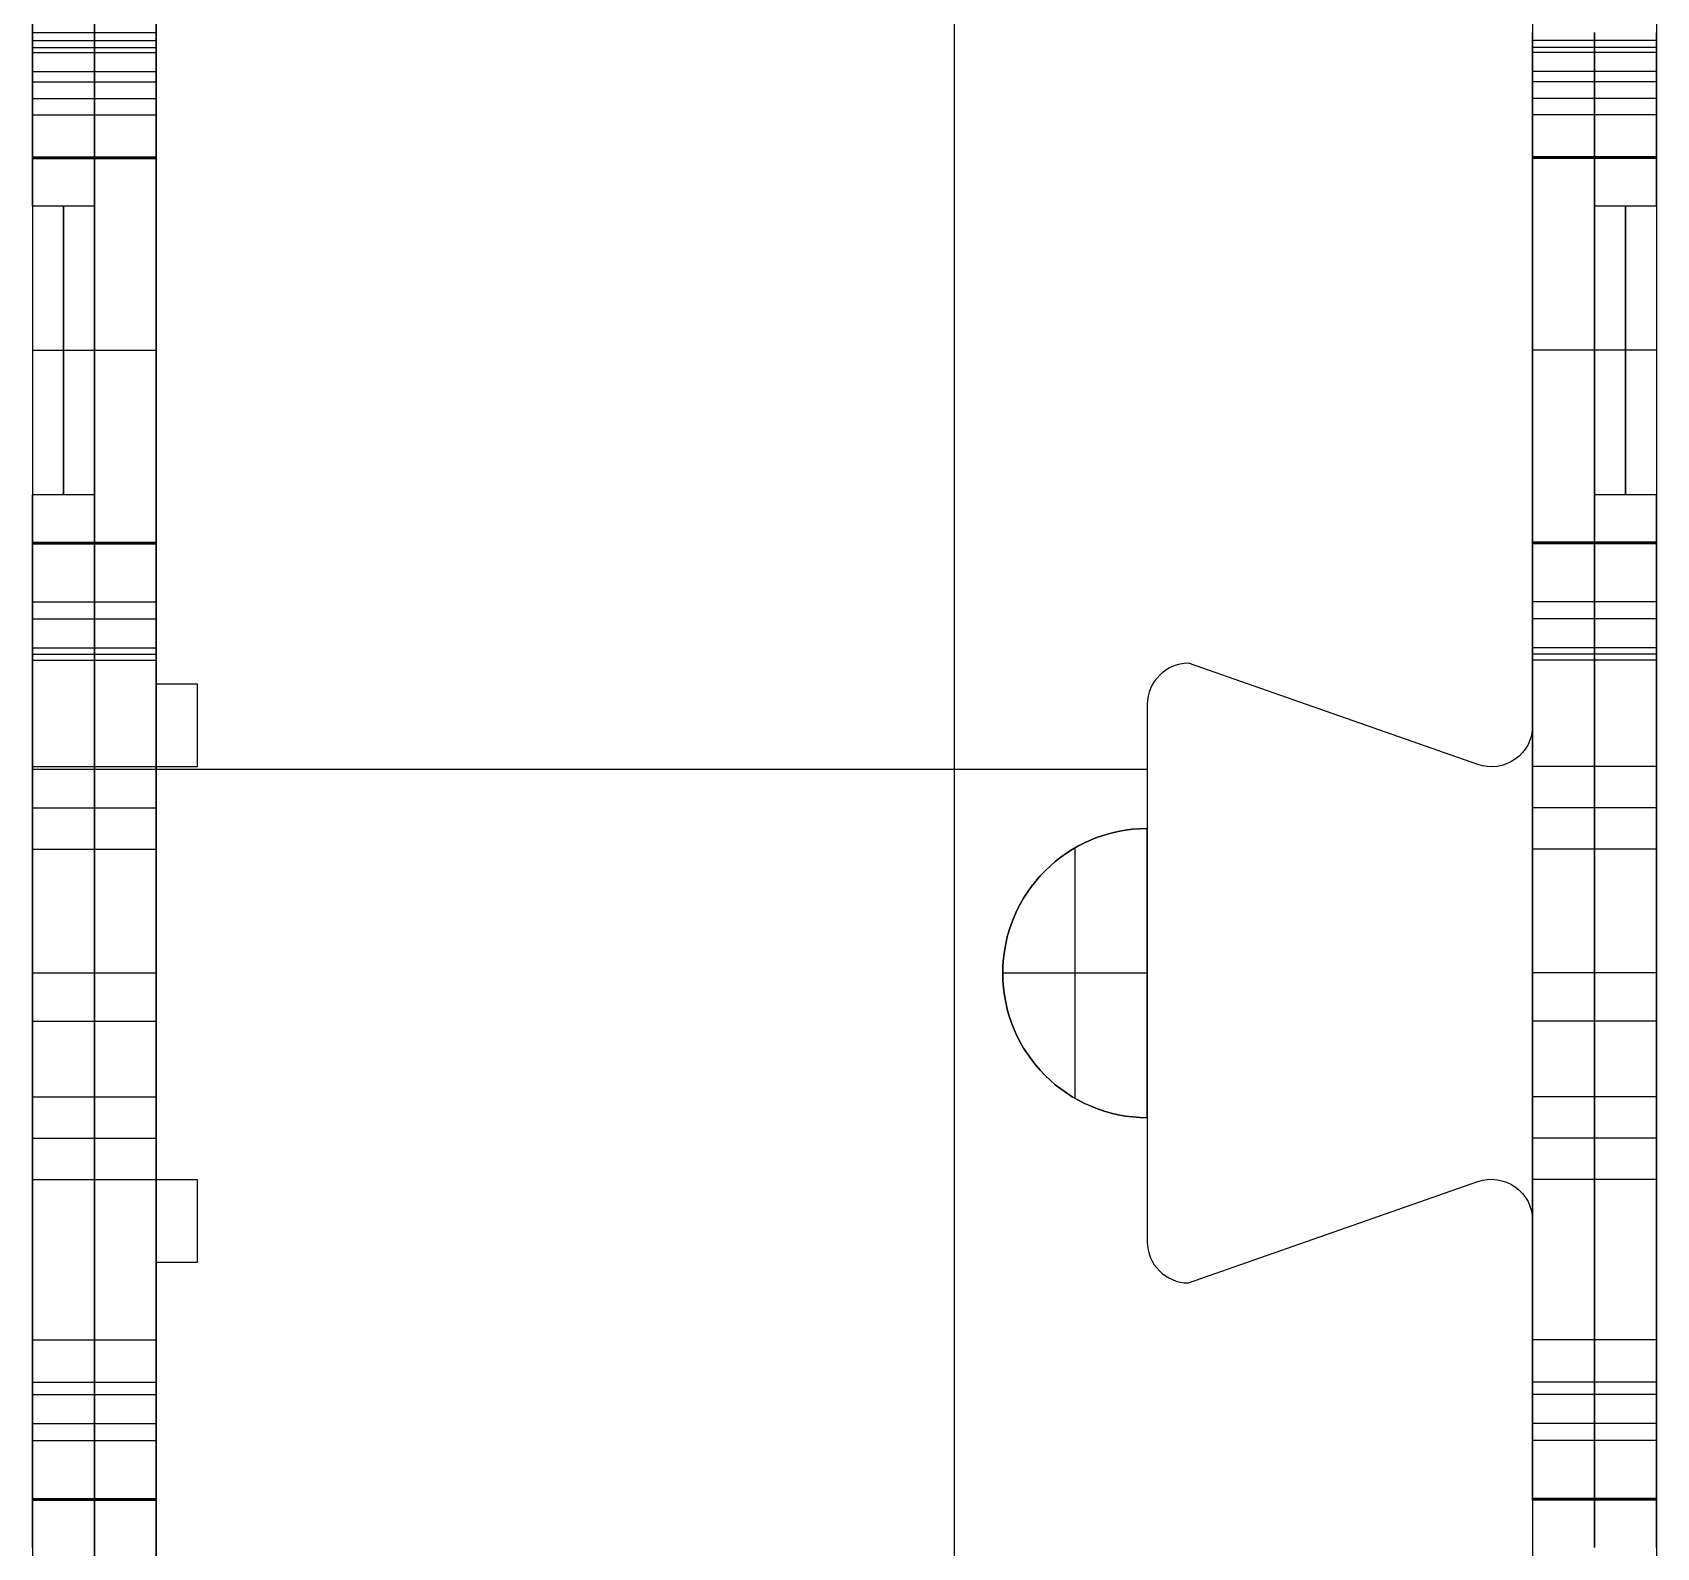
# Model space of a CAD drawing. Extents: x 584 to 852, y -43768 to -40231.
# Drawn here: x 584.5 to 820.5, y -40778.5 to -40558.4 of the extents above; entities that cross this region are included whole.
import ezdxf

# ---------------------------------------------------------------- set-up
doc = ezdxf.new("R2010")
doc.units = 0
doc.layers.add('ENDS', color=40, linetype='CONTINUOUS')

# ---------------------------------------------------------------- blocks, each defined once
blk = doc.blocks.new('SKYLARK200_END-XXS-1')
at = {"layer": 'ENDS'}
for p, q in [((-134, 2668.02, 264), (-134, 3518.01, 264)), ((-134, 2668.02, 282), (-134, 3518.01, 282)), ((-268, 3512.03, 141), (-268, 2745.01, 141)), ((-250, 3512.03, 141), (-250, 2724.03, 141)), ((-250, 3114.45, 282), (-250, 3263.75, 282)), ((-250, 3114.45, 264), (-250, 3263.75, 264)), ((-250, 3114.45, 273), (-250, 3263.75, 273)), ((-50, 3250.03, 141), (-50, 2668.03, 141)), ((-50, 3250.02, 282), (-50, 3108.42, 282)), ((-50, 3250.02, 264), (-50, 3108.42, 264)), ((-50, 3250.02, 273), (-50, 3108.42, 273)), ((-32, 3250.03, 141), (-32, 2668.03, 141)), ((-268, 3209.09, -4), (-250, 3209.09, -4)), ((-268, 3209.09, 286), (-250, 3209.09, 286)), ((-268, 3191.03, 1.72), (-268, 3207.93, 50)), ((-268, 3207.93, 50), (-250, 3207.93, 50)), ((-268, 3207.93, 232), (-250, 3207.93, 232)), ((-268, 3207.93, 232), (-268, 3191.03, 280.28)), ((-259, 3191.03, 1.72), (-259, 3207.93, 50)), ((-259, 3207.93, 232), (-259, 3191.03, 280.28)), ((-250, 3191.03, 1.72), (-250, 3207.93, 50)), ((-250, 3207.93, 232), (-250, 3191.03, 280.28)), ((-32, 3207.93, 232), (-50, 3207.93, 232)), ((-50, 3207.93, 232), (-50, 3191.03, 280.28)), ((-32, 3207.93, 50), (-50, 3207.93, 50)), ((-50, 3191.03, 1.72), (-50, 3207.93, 50)), ((-41, 3207.93, 232), (-41, 3191.03, 280.28)), ((-41, 3191.03, 1.72), (-41, 3207.93, 50)), ((-32, 3207.93, 232), (-32, 3191.03, 280.28)), ((-32, 3191.03, 1.72), (-32, 3207.93, 50)), ((-268, 3206.9, -1.1), (-250, 3206.9, -1.1)), ((-268, 3206.9, 283.1), (-250, 3206.9, 283.1)), ((-268, 3206.17, 54.24), (-250, 3206.17, 54.24)), ((-268, 3206.17, 227.76), (-250, 3206.17, 227.76)), ((-32, 3206.9, 283.1), (-50, 3206.9, 283.1)), ((-32, 3206.9, -1.1), (-50, 3206.9, -1.1)), ((-32, 3206.17, 227.76), (-50, 3206.17, 227.76)), ((-32, 3206.17, 54.24), (-50, 3206.17, 54.24)), ((-268, 3203.43), (-250, 3203.43)), ((-268, 3203.43), (-268, 3190.78)), ((-268, 3190.78, 282), (-268, 3203.43, 282)), ((-268, 3203.43, 282), (-250, 3203.43, 282)), ((-259, 3203.43), (-259, 3190.78)), ((-259, 3190.78, 282), (-259, 3203.43, 282)), ((-250, 3203.43), (-250, 3190.78)), ((-250, 3190.78, 282), (-250, 3203.43, 282)), ((-32, 3203.43, 282), (-50, 3203.43, 282)), ((-50, 3190.78, 282), (-50, 3203.43, 282)), ((-32, 3203.43, 0), (-50, 3203.43, 0)), ((-50, 3203.43, 0), (-50, 3190.78, 0)), ((-41, 3190.78, 282), (-41, 3203.43, 282)), ((-41, 3203.43, 0), (-41, 3190.78, 0)), ((-32, 3190.78, 282), (-32, 3203.43, 282)), ((-32, 3203.43, 0), (-32, 3190.78, 0)), ((-268, 3201.93, 56), (-250, 3201.93, 56)), ((-268, 3201.93, 56), (-268, 3183.93, 56)), ((-268, 3201.93, 226), (-250, 3201.93, 226)), ((-268, 3183.93, 226), (-268, 3201.93, 226)), ((-259, 3201.93, 56), (-259, 3123.93, 56)), ((-259, 3123.93, 226), (-259, 3201.93, 226)), ((-250, 3201.93, 56), (-250, 3123.93, 56)), ((-250, 3123.93, 226), (-250, 3201.93, 226)), ((-32, 3201.93, 226), (-50, 3201.93, 226)), ((-50, 3123.93, 226), (-50, 3201.93, 226)), ((-32, 3201.93, 56), (-50, 3201.93, 56)), ((-50, 3201.93, 56), (-50, 3123.93, 56)), ((-41, 3183.93, 226), (-41, 3201.93, 226)), ((-41, 3201.93, 56), (-41, 3183.93, 56)), ((-32, 3201.93, 56), (-32, 3183.93, 56)), ((-32, 3183.93, 226), (-32, 3201.93, 226)), ((-268, 3199.48, 25.86), (-250, 3199.48, 25.86)), ((-268, 3199.48, 256.14), (-250, 3199.48, 256.14)), ((-32, 3199.48, 256.14), (-50, 3199.48, 256.14)), ((-32, 3199.48, 25.86), (-50, 3199.48, 25.86)), ((-268, 3197.11), (-250, 3197.11)), ((-268, 3197.11, 282), (-250, 3197.11, 282)), ((-32, 3197.11, 282), (-50, 3197.11, 282)), ((-32, 3197.11, 0), (-50, 3197.11, 0)), ((-268, 3191.03, 1.72), (-250, 3191.03, 1.72)), ((-268, 3191.03, 280.28), (-250, 3191.03, 280.28)), ((-268, 3190.84, 0.87), (-250, 3190.84, 0.87)), ((-268, 3190.84, 281.13), (-250, 3190.84, 281.13)), ((-268, 3190.78), (-250, 3190.78)), ((-268, 3190.78, 282), (-250, 3190.78, 282)), ((-32, 3191.03, 280.28), (-50, 3191.03, 280.28)), ((-32, 3191.03, 1.72), (-50, 3191.03, 1.72)), ((-32, 3190.84, 281.13), (-50, 3190.84, 281.13)), ((-32, 3190.84, 0.87), (-50, 3190.84, 0.87)), ((-32, 3190.78, 282), (-50, 3190.78, 282)), ((-32, 3190.78, 0), (-50, 3190.78, 0)), ((-268, 3183.93, 226), (-259, 3183.93, 226)), ((-268, 3183.93, 56), (-259, 3183.93, 56)), ((-259, 3183.93, 226), (-259, 3141.93, 226)), ((-259, 3141.93, 56), (-259, 3183.93, 56)), ((-41, 3183.93, 226), (-32, 3183.93, 226)), ((-41, 3183.93, 226), (-41, 3141.93, 226)), ((-41, 3141.93, 56), (-41, 3183.93, 56)), ((-41, 3183.93, 56), (-32, 3183.93, 56)), ((-259, 3181.11, 215.5), (-259, 3144.74, 215.5)), ((-259, 3181.11, 66.5), (-259, 3144.74, 66.5)), ((-50, 3179.22, 282), (-50, 3179.22, 264)), ((-41, 3144.74, 215.5), (-41, 3181.11, 215.5)), ((-41, 3144.74, 66.5), (-41, 3181.11, 66.5)), ((-268, 3162.93, 205), (-259, 3162.93, 205)), ((-268, 3162.93, 77), (-259, 3162.93, 77)), ((-259, 3162.93, 56), (-250, 3162.93, 56)), ((-259, 3162.93, 226), (-259, 3162.93, 205)), ((-259, 3162.93, 226), (-250, 3162.93, 226)), ((-259, 3162.93, 56), (-259, 3162.93, 77)), ((-41, 3162.93, 226), (-50, 3162.93, 226)), ((-41, 3162.93, 56), (-50, 3162.93, 56)), ((-32, 3162.93, 205), (-41, 3162.93, 205)), ((-41, 3162.93, 226), (-41, 3162.93, 205)), ((-32, 3162.93, 77), (-41, 3162.93, 77)), ((-41, 3162.93, 56), (-41, 3162.93, 77)), ((-268, 3123.93, 226), (-268, 3141.93, 226)), ((-259, 3141.93, 226), (-268, 3141.93, 226)), ((-259, 3141.93, 56), (-268, 3141.93, 56)), ((-268, 3141.93, 56), (-268, 3123.93, 56)), ((-32, 3141.93, 226), (-41, 3141.93, 226)), ((-32, 3141.93, 56), (-41, 3141.93, 56)), ((-41, 3123.93, 226), (-41, 3141.93, 226)), ((-41, 3141.93, 56), (-41, 3123.93, 56)), ((-32, 3123.93, 226), (-32, 3141.93, 226)), ((-32, 3141.93, 56), (-32, 3123.93, 56)), ((-268, 3135.08), (-250, 3135.08)), ((-268, 3135.08), (-268, 2995.88)), ((-268, 3102.48, 282), (-268, 3135.08, 282)), ((-268, 3135.08, 282), (-250, 3135.08, 282)), ((-268, 3135.01, 0.87), (-250, 3135.01, 0.87)), ((-268, 3135.01, 281.13), (-250, 3135.01, 281.13)), ((-268, 3117.93, 50), (-268, 3134.83, 1.72)), ((-268, 3134.83, 1.72), (-250, 3134.83, 1.72)), ((-268, 3134.83, 280.28), (-250, 3134.83, 280.28)), ((-268, 3134.83, 280.28), (-268, 3117.93, 232)), ((-259, 3135.08), (-259, 2995.88)), ((-259, 3102.48, 282), (-259, 3135.08, 282)), ((-259, 3117.93, 50), (-259, 3134.83, 1.72)), ((-259, 3134.83, 280.28), (-259, 3117.93, 232)), ((-250, 3135.08), (-250, 2995.88)), ((-250, 3102.48, 282), (-250, 3135.08, 282)), ((-250, 3117.93, 50), (-250, 3134.83, 1.72)), ((-250, 3134.83, 280.28), (-250, 3117.93, 232)), ((-50, 3135.08, 0), (-50, 2995.88, 0)), ((-32, 3135.08, 0), (-50, 3135.08, 0)), ((-32, 3135.08, 282), (-50, 3135.08, 282)), ((-50, 3102.48, 282), (-50, 3135.08, 282)), ((-32, 3135.01, 281.13), (-50, 3135.01, 281.13)), ((-32, 3135.01, 0.87), (-50, 3135.01, 0.87)), ((-32, 3134.83, 280.28), (-50, 3134.83, 280.28)), ((-50, 3134.83, 280.28), (-50, 3117.93, 232)), ((-32, 3134.83, 1.72), (-50, 3134.83, 1.72)), ((-50, 3117.93, 50), (-50, 3134.83, 1.72)), ((-41, 3135.08, 0), (-41, 2995.88, 0)), ((-41, 3102.48, 282), (-41, 3135.08, 282)), ((-41, 3134.83, 280.28), (-41, 3117.93, 232)), ((-41, 3117.93, 50), (-41, 3134.83, 1.72)), ((-32, 3135.08, 0), (-32, 2995.88, 0)), ((-32, 3102.48, 282), (-32, 3135.08, 282)), ((-32, 3134.83, 280.28), (-32, 3117.93, 232)), ((-32, 3117.93, 50), (-32, 3134.83, 1.72)), ((-268, 3130.43, 282), (-268, 3130.43, 267.71)), ((-268, 3130.43, 226), (-268, 3130.43, 56)), ((-268, 3130.43, 14.29), (-268, 3130.43)), ((-268, 3126.38, 25.86), (-250, 3126.38, 25.86)), ((-268, 3126.38, 256.14), (-250, 3126.38, 256.14)), ((-32, 3126.38, 256.14), (-50, 3126.38, 256.14)), ((-32, 3126.38, 25.86), (-50, 3126.38, 25.86)), ((-268, 3123.93, 56), (-250, 3123.93, 56)), ((-268, 3123.93, 226), (-250, 3123.93, 226)), ((-32, 3123.93, 226), (-50, 3123.93, 226)), ((-32, 3123.93, 56), (-50, 3123.93, 56)), ((-268, 3119.69, 54.24), (-250, 3119.69, 54.24)), ((-268, 3119.69, 227.76), (-250, 3119.69, 227.76)), ((-268, 3118.78, 282), (-250, 3118.78, 282)), ((-268, 3117.93, 50), (-250, 3117.93, 50)), ((-268, 3117.93, 232), (-250, 3117.93, 232)), ((-32, 3119.69, 227.76), (-50, 3119.69, 227.76)), ((-32, 3119.69, 54.24), (-50, 3119.69, 54.24)), ((-32, 3118.78, 282), (-50, 3118.78, 282)), ((-32, 3117.93, 232), (-50, 3117.93, 232)), ((-32, 3117.93, 50), (-50, 3117.93, 50)), ((-250, 3115.43, 282), (-250, 3115.43)), ((-104.24, 3115.71, 282), (-104.24, 3115.71, 264)), ((-57.98, 3102.76, 282), (-100, 3117.46, 282)), ((-100, 3117.46, 282), (-100, 3117.46, 264)), ((-57.98, 3102.76, 264), (-100, 3117.46, 264)), ((-57.98, 3102.76, 273), (-100, 3117.46, 273)), ((-244, 3114.45, 282), (-250, 3114.45, 282)), ((-250, 3114.45, 282), (-250, 3114.45, 264)), ((-244, 3114.45, 264), (-250, 3114.45, 264)), ((-244, 3114.45, 273), (-250, 3114.45, 273)), ((-247, 3114.45, 282), (-247, 3114.45, 264)), ((-244, 3102.45, 282), (-244, 3114.45, 282)), ((-244, 3114.45, 282), (-244, 3114.45, 264)), ((-244, 3102.45, 264), (-244, 3114.45, 264)), ((-244, 3102.45, 273), (-244, 3114.45, 273)), ((-106, 3111.46, 282), (-106, 3111.46, 264)), ((-106, 3111.46, 282), (-106, 3093.46, 282)), ((-106, 3111.46, 264), (-106, 3033.46, 264)), ((-106, 3111.46, 273), (-106, 3093.46, 273)), ((-244, 3108.45, 282), (-244, 3108.45, 264)), ((-78.99, 3110.11, 282), (-78.99, 3110.11, 264)), ((-50, 3108.42, 282), (-50, 3108.42, 264)), ((-52.53, 3103.53, 282), (-52.53, 3103.53, 264)), ((-268, 3090.48, 258), (-268, 3102.48, 258)), ((-268, 3102.48, 258), (-250, 3102.48, 258)), ((-268, 3102.48, 258), (-268, 3102.48, 282)), ((-268, 3102.48, 282), (-250, 3102.48, 282)), ((-268, 3102.48, 270), (-250, 3102.48, 270)), ((-268, 3042.45, 282), (-268, 3102.45, 282)), ((-268, 3102.45, 282), (-268, 3102.45, 264)), ((-268, 3042.45, 264), (-268, 3102.45, 264)), ((-268, 3102.45, 282), (-244, 3102.45, 282)), ((-268, 3102.45, 264), (-244, 3102.45, 264)), ((-268, 3042.45, 273), (-268, 3102.45, 273)), ((-268, 3102.45, 273), (-244, 3102.45, 273)), ((-106, 3102.02, 264), (-268, 3102.02, 264)), ((-106, 3102.02, 282), (-268, 3102.02, 282)), ((-259, 3090.48, 258), (-259, 3102.48, 258)), ((-259, 3102.48, 258), (-259, 3102.48, 282)), ((-256, 3102.45, 282), (-256, 3102.45, 264)), ((-250, 3090.48, 258), (-250, 3102.48, 258)), ((-250, 3102.48, 258), (-250, 3102.48, 282)), ((-244, 3102.45, 282), (-244, 3102.45, 264)), ((-57.98, 3102.76, 282), (-57.98, 3102.76, 264)), ((-32, 3102.48, 258), (-50, 3102.48, 258)), ((-50, 3090.48, 258), (-50, 3102.48, 258)), ((-32, 3102.48, 282), (-50, 3102.48, 282)), ((-50, 3102.48, 258), (-50, 3102.48, 282)), ((-32, 3102.48, 270), (-50, 3102.48, 270)), ((-41, 3090.48, 258), (-41, 3102.48, 258)), ((-41, 3102.48, 258), (-41, 3102.48, 282)), ((-32, 3090.48, 258), (-32, 3102.48, 258)), ((-32, 3102.48, 258), (-32, 3102.48, 282)), ((-268, 3096.48, 258), (-250, 3096.48, 258)), ((-32, 3096.48, 258), (-50, 3096.48, 258)), ((-106, 3093.46, 282), (-106, 3093.46, 273)), ((-106, 3051.46, 273), (-106, 3093.46, 273)), ((-268, 3054.48, 264), (-268, 3090.48, 264)), ((-268, 3090.48, 264), (-250, 3090.48, 264)), ((-268, 3090.48, 264), (-268, 3090.48, 258)), ((-268, 3090.48, 258), (-250, 3090.48, 258)), ((-268, 3090.48, 261), (-250, 3090.48, 261)), ((-259, 3054.48, 264), (-259, 3090.48, 264)), ((-259, 3090.48, 264), (-259, 3090.48, 258)), ((-250, 3054.48, 264), (-250, 3090.48, 264)), ((-250, 3090.48, 264), (-250, 3090.48, 258)), ((-116.5, 3090.65, 273), (-116.5, 3054.28, 273)), ((-32, 3090.48, 264), (-50, 3090.48, 264)), ((-50, 3054.48, 264), (-50, 3090.48, 264)), ((-32, 3090.48, 258), (-50, 3090.48, 258)), ((-50, 3090.48, 264), (-50, 3090.48, 258)), ((-32, 3090.48, 261), (-50, 3090.48, 261)), ((-41, 3054.48, 264), (-41, 3090.48, 264)), ((-41, 3090.48, 264), (-41, 3090.48, 258)), ((-32, 3054.48, 264), (-32, 3090.48, 264)), ((-32, 3090.48, 264), (-32, 3090.48, 258)), ((-268, 3072.48, 264), (-250, 3072.48, 264)), ((-268, 3072.45, 282), (-268, 3072.45, 264)), ((-127, 3072.46, 282), (-127, 3072.46, 273)), ((-106, 3072.46, 273), (-127, 3072.46, 273)), ((-106, 3072.46, 273), (-106, 3072.46, 264)), ((-32, 3072.48, 264), (-50, 3072.48, 264)), ((-268, 3065.48), (-250, 3065.48)), ((-32, 3065.48, 0), (-50, 3065.48, 0)), ((-268, 3042.48, 258), (-268, 3054.48, 258)), ((-268, 3054.48, 258), (-250, 3054.48, 258)), ((-268, 3054.48, 258), (-268, 3054.48, 264)), ((-268, 3054.48, 264), (-250, 3054.48, 264)), ((-268, 3054.48, 261), (-250, 3054.48, 261)), ((-259, 3042.48, 258), (-259, 3054.48, 258)), ((-259, 3054.48, 258), (-259, 3054.48, 264)), ((-250, 3042.48, 258), (-250, 3054.48, 258)), ((-250, 3054.48, 258), (-250, 3054.48, 264)), ((-32, 3054.48, 258), (-50, 3054.48, 258)), ((-50, 3042.48, 258), (-50, 3054.48, 258)), ((-32, 3054.48, 264), (-50, 3054.48, 264)), ((-50, 3054.48, 258), (-50, 3054.48, 264)), ((-32, 3054.48, 261), (-50, 3054.48, 261)), ((-41, 3042.48, 258), (-41, 3054.48, 258)), ((-41, 3054.48, 258), (-41, 3054.48, 264)), ((-32, 3042.48, 258), (-32, 3054.48, 258)), ((-32, 3054.48, 258), (-32, 3054.48, 264)), ((-106, 3051.46, 273), (-106, 3051.46, 282)), ((-106, 3051.46, 282), (-106, 3033.46, 282)), ((-106, 3051.46, 273), (-106, 3033.46, 273)), ((-268, 3048.48, 258), (-250, 3048.48, 258)), ((-32, 3048.48, 258), (-50, 3048.48, 258)), ((-268, 2995.88, 282), (-268, 3042.48, 282)), ((-268, 3042.48, 282), (-250, 3042.48, 282)), ((-268, 3042.48, 282), (-268, 3042.48, 258)), ((-268, 3042.48, 258), (-250, 3042.48, 258)), ((-268, 3042.48, 270), (-250, 3042.48, 270)), ((-244, 3042.45, 282), (-268, 3042.45, 282)), ((-268, 3042.45, 282), (-268, 3042.45, 264)), ((-244, 3042.45, 264), (-268, 3042.45, 264)), ((-244, 3042.45, 273), (-268, 3042.45, 273)), ((-259, 2995.88, 282), (-259, 3042.48, 282)), ((-259, 3042.48, 282), (-259, 3042.48, 258)), ((-256, 3042.45, 282), (-256, 3042.45, 264)), ((-250, 2995.88, 282), (-250, 3042.48, 282)), ((-250, 3042.48, 282), (-250, 3042.48, 258)), ((-244, 3030.45, 282), (-244, 3042.45, 282)), ((-244, 3042.45, 282), (-244, 3042.45, 264)), ((-244, 3030.45, 264), (-244, 3042.45, 264)), ((-244, 3030.45, 273), (-244, 3042.45, 273)), ((-100, 3027.46, 282), (-57.98, 3042.17, 282)), ((-100, 3027.46, 264), (-57.98, 3042.17, 264)), ((-100, 3027.46, 273), (-57.98, 3042.17, 273)), ((-57.98, 3042.17, 282), (-57.98, 3042.17, 264)), ((-32, 3042.48, 282), (-50, 3042.48, 282)), ((-50, 2995.88, 282), (-50, 3042.48, 282)), ((-32, 3042.48, 258), (-50, 3042.48, 258)), ((-50, 3042.48, 282), (-50, 3042.48, 258)), ((-32, 3042.48, 270), (-50, 3042.48, 270)), ((-41, 2995.88, 282), (-41, 3042.48, 282)), ((-41, 3042.48, 282), (-41, 3042.48, 258)), ((-32, 2995.88, 282), (-32, 3042.48, 282)), ((-32, 3042.48, 282), (-32, 3042.48, 258)), ((-52.53, 3041.4, 282), (-52.53, 3041.4, 264)), ((-244, 3036.45, 282), (-244, 3036.45, 264)), ((-50, 3036.51, 282), (-50, 3036.51, 264)), ((-50, 3036.51, 282), (-50, 2899.52, 282)), ((-50, 3036.51, 264), (-50, 2899.52, 264)), ((-50, 3036.51, 273), (-50, 2899.52, 273)), ((-106, 3033.46, 282), (-106, 3033.46, 264)), ((-78.99, 3034.82, 282), (-78.99, 3034.82, 264)), ((-250, 2905.55, 282), (-250, 3030.45, 282)), ((-250, 3030.45, 282), (-250, 3030.45, 264)), ((-250, 2905.55, 264), (-250, 3030.45, 264)), ((-250, 3030.45, 282), (-244, 3030.45, 282)), ((-250, 3030.45, 264), (-244, 3030.45, 264)), ((-250, 2905.55, 273), (-250, 3030.45, 273)), ((-250, 3030.45, 273), (-244, 3030.45, 273)), ((-247, 3030.45, 282), (-247, 3030.45, 264)), ((-244, 3030.45, 282), (-244, 3030.45, 264)), ((-104.24, 3029.22, 282), (-104.24, 3029.22, 264)), ((-100, 3027.46, 282), (-100, 3027.46, 264)), ((-268, 3019.18, 282), (-250, 3019.18, 282)), ((-32, 3019.18, 282), (-50, 3019.18, 282)), ((-268, 2996.13, 1.72), (-268, 3013.03, 50)), ((-268, 3013.03, 50), (-250, 3013.03, 50)), ((-268, 3013.03, 232), (-250, 3013.03, 232)), ((-268, 3013.03, 232), (-268, 2996.13, 280.28)), ((-259, 2996.13, 1.72), (-259, 3013.03, 50)), ((-259, 3013.03, 232), (-259, 2996.13, 280.28)), ((-250, 2996.13, 1.72), (-250, 3013.03, 50)), ((-250, 3013.03, 232), (-250, 2996.13, 280.28)), ((-32, 3013.03, 50), (-50, 3013.03, 50)), ((-50, 2996.13, 1.72), (-50, 3013.03, 50)), ((-32, 3013.03, 232), (-50, 3013.03, 232)), ((-50, 3013.03, 232), (-50, 2996.13, 280.28)), ((-41, 2996.13, 1.72), (-41, 3013.03, 50)), ((-41, 3013.03, 232), (-41, 2996.13, 280.28)), ((-32, 2996.13, 1.72), (-32, 3013.03, 50)), ((-32, 3013.03, 232), (-32, 2996.13, 280.28)), ((-268, 3011.27, 54.24), (-250, 3011.27, 54.24)), ((-268, 3011.27, 227.76), (-250, 3011.27, 227.76)), ((-32, 3011.27, 54.24), (-50, 3011.27, 54.24)), ((-32, 3011.27, 227.76), (-50, 3011.27, 227.76)), ((-268, 3007.03, 56), (-250, 3007.03, 56)), ((-268, 3007.03, 56), (-268, 2989.03, 56)), ((-268, 3007.03, 226), (-250, 3007.03, 226)), ((-268, 2989.03, 226), (-268, 3007.03, 226)), ((-259, 2929.03, 226), (-259, 3007.03, 226)), ((-259, 3007.03, 56), (-259, 2929.03, 56)), ((-250, 2929.03, 226), (-250, 3007.03, 226)), ((-250, 3007.03, 56), (-250, 2929.03, 56)), ((-32, 3007.03, 56), (-50, 3007.03, 56)), ((-32, 3007.03, 226), (-50, 3007.03, 226)), ((-50, 3007.03, 226), (-50, 2929.03, 226)), ((-50, 3007.03, 56), (-50, 2929.03, 56)), ((-41, 3007.03, 226), (-41, 2989.03, 226)), ((-41, 2989.03, 56), (-41, 3007.03, 56)), ((-32, 3007.03, 56), (-32, 2989.03, 56)), ((-32, 2989.03, 226), (-32, 3007.03, 226)), ((-268, 3004.58, 25.86), (-250, 3004.58, 25.86)), ((-268, 3004.58, 256.14), (-250, 3004.58, 256.14)), ((-32, 3004.58, 25.86), (-50, 3004.58, 25.86)), ((-32, 3004.58, 256.14), (-50, 3004.58, 256.14)), ((-268, 2996.13, 1.72), (-250, 2996.13, 1.72)), ((-268, 2996.13, 280.28), (-250, 2996.13, 280.28)), ((-268, 2995.94, 0.87), (-250, 2995.94, 0.87)), ((-268, 2995.94, 281.13), (-250, 2995.94, 281.13)), ((-268, 2995.88), (-250, 2995.88)), ((-268, 2995.88, 282), (-250, 2995.88, 282)), ((-32, 2996.13, 1.72), (-50, 2996.13, 1.72)), ((-32, 2996.13, 280.28), (-50, 2996.13, 280.28)), ((-32, 2995.94, 0.87), (-50, 2995.94, 0.87)), ((-32, 2995.94, 281.13), (-50, 2995.94, 281.13)), ((-32, 2995.88, 0), (-50, 2995.88, 0)), ((-32, 2995.88, 282), (-50, 2995.88, 282))]:
    blk.add_line(p, q, dxfattribs=at)
at = {"layer": 'ENDS', "extrusion": (-1, 0, 0)}
for centre, radius, start, end in [((-3220.4, 0, 268), 12, 199.4712, 340.5288), ((-3220.4, 282, 268), 12, 19.4712, 160.5288), ((-3220.4, 0, 259), 12, 199.4712, 340.5288), ((-3220.4, 282, 259), 12, 19.4712, 160.5288), ((-3220.4, 0, 250), 12, 199.4712, 340.5288), ((-3220.4, 282, 250), 12, 19.4712, 160.5288), ((-3196.78, 0, 268), 6, 360, 16.6229), ((-3196.78, 282, 268), 6, 343.3771, 360), ((-3196.78, 0, 259), 6, 360, 16.6229), ((-3196.78, 282, 259), 6, 343.3771, 0), ((-3196.78, 0, 250), 6, 360, 16.6229), ((-3196.78, 282, 250), 6, 343.3771, 360), ((-3196.78, 282, 50), 6, 343.3771, 0), ((-3196.78, 0, 50), 6, 0, 16.6229), ((-3196.78, 282, 41), 6, 343.3771, 0), ((-3196.78, 0, 41), 6, 0, 16.6229), ((-3196.78, 282, 32), 6, 343.3771, 0), ((-3196.78, 0, 32), 6, 0, 16.6229), ((-3162.93, 226, 268), 21, 180, 0), ((-3162.93, 226, 263.5), 21, 180, 0), ((-3162.93, 56, 263.5), 21, 0, 180), ((-3162.93, 226, 36.5), 21, 180, 0), ((-3162.93, 56, 36.5), 21, 0, 180), ((-3162.93, 226, 32), 21, 180, 0), ((-3129.08, 0, 268), 6, 163.3771, 180), ((-3129.08, 282, 268), 6, 180, 196.6229), ((-3129.08, 0, 259), 6, 163.3771, 180), ((-3129.08, 282, 259), 6, 180, 196.6229), ((-3129.08, 0, 250), 6, 163.3771, 180), ((-3129.08, 282, 250), 6, 180, 196.6229), ((-3129.08, 282, 50), 6, 180, 196.6229), ((-3129.08, 0, 50), 6, 163.3771, 180), ((-3129.08, 282, 41), 6, 180, 196.6229), ((-3129.08, 0, 41), 6, 163.3771, 180), ((-3129.08, 282, 32), 6, 180, 196.6229), ((-3129.08, 0, 32), 6, 163.3771, 180), ((-3001.88, 0, 268), 6, 360, 16.6229), ((-3001.88, 282, 268), 6, 343.3771, 0), ((-3001.88, 0, 259), 6, 360, 16.6229), ((-3001.88, 282, 259), 6, 343.3771, 0), ((-3001.88, 0, 250), 6, 360, 16.6229), ((-3001.88, 282, 250), 6, 343.3771, 0), ((-3001.88, 0, 50), 6, 0, 16.6229), ((-3001.88, 282, 50), 6, 343.3771, 0), ((-3001.88, 0, 41), 6, 0, 16.6229), ((-3001.88, 282, 41), 6, 343.3771, 0), ((-3001.88, 0, 32), 6, 0, 16.6229), ((-3001.88, 282, 32), 6, 343.3771, 0)]:
    blk.add_arc(centre, radius, start, end, dxfattribs=at)
at = {"layer": 'ENDS', "extrusion": (1, 0, 0)}
for centre, radius, start, end in [((3203.43, -6, -268), 6, 19.4712, 90), ((3203.43, 288, -268), 6, 270, 340.5288), ((3201.93, 50, -268), 6, 360, 90), ((3201.93, 232, -268), 6, 270, 360), ((3203.43, -6, -259), 6, 19.4712, 90), ((3203.43, 288, -259), 6, 270, 340.5288), ((3201.93, 50, -259), 6, 360, 90), ((3201.93, 232, -259), 6, 270, 360), ((3203.43, -6, -250), 6, 19.4712, 90), ((3203.43, 288, -250), 6, 270, 340.5288), ((3201.93, 50, -250), 6, 360, 90), ((3201.93, 232, -250), 6, 270, 360), ((3203.43, 288, -50), 6, 270, 340.5288), ((3203.43, -6, -50), 6, 19.4712, 90), ((3201.93, 232, -50), 6, 270, 0), ((3201.93, 50, -50), 6, 0, 90), ((3203.43, 288, -41), 6, 270, 340.5288), ((3203.43, -6, -41), 6, 19.4712, 90), ((3201.93, 232, -41), 6, 270, 0), ((3201.93, 50, -41), 6, 360, 90), ((3203.43, 288, -32), 6, 270, 340.5288), ((3203.43, -6, -32), 6, 19.4712, 90), ((3201.93, 232, -32), 6, 270, 0), ((3201.93, 50, -32), 6, 0, 90), ((3162.93, 56, -268), 21, 360, 180), ((3162.93, 226, -259), 21, 180, 0), ((3162.93, 56, -259), 21, 0, 180), ((3162.93, 226, -41), 21, 180, 0), ((3162.93, 56, -41), 21, 0, 180), ((3162.93, 56, -32), 21, 360, 180), ((3123.93, 50, -268), 6, 90, 180), ((3123.93, 232, -268), 6, 180, 270), ((3123.93, 50, -259), 6, 90, 180), ((3123.93, 232, -259), 6, 180, 270), ((3123.93, 50, -250), 6, 90, 180), ((3123.93, 232, -250), 6, 180, 270), ((3123.93, 232, -50), 6, 180, 270), ((3123.93, 50, -50), 6, 90, 180), ((3123.93, 232, -41), 6, 180, 270), ((3123.93, 50, -41), 6, 90, 180), ((3123.93, 232, -32), 6, 180, 270), ((3123.93, 50, -32), 6, 90, 180), ((3007.03, 50, -268), 6, 360, 90), ((3007.03, 232, -268), 6, 270, 360), ((3007.03, 50, -259), 6, 360, 90), ((3007.03, 232, -259), 6, 270, 360), ((3007.03, 50, -250), 6, 360, 90), ((3007.03, 232, -250), 6, 270, 360), ((3007.03, 50, -50), 6, 360, 90), ((3007.03, 232, -50), 6, 270, 360), ((3007.03, 50, -41), 6, 360, 90), ((3007.03, 232, -41), 6, 270, 360), ((3007.03, 50, -32), 6, 360, 90), ((3007.03, 232, -32), 6, 270, 360)]:
    blk.add_arc(centre, radius, start, end, dxfattribs=at)
at = {"layer": 'ENDS'}
for centre, radius, start, end in [((-100, 3111.46, 282), 6, 90, 180), ((-100, 3111.46, 264), 6, 90, 180), ((-100, 3111.46, 273), 6, 90, 180), ((-106, 3072.46, 273), 21, 90, 270), ((-100, 3033.46, 282), 6, 180, 270), ((-100, 3033.46, 264), 6, 180, 270), ((-100, 3033.46, 273), 6, 180, 270)]:
    blk.add_arc(centre, radius, start, end, dxfattribs=at)
at = {"layer": 'ENDS', "extrusion": (0, 0, -1)}
for centre, radius, start, end in [((56, 3108.42, -282), 6, 180, 289.29), ((56, 3108.42, -264), 6, 180, 289.29), ((56, 3108.42, -273), 6, 180, 289.29), ((106, 3072.46, -282), 21, 270, 90), ((106, 3072.46, -277.5), 21, 270, 90), ((56, 3036.51, -282), 6, 70.71, 180), ((56, 3036.51, -264), 6, 70.71, 180), ((56, 3036.51, -273), 6, 70.71, 180)]:
    blk.add_arc(centre, radius, start, end, dxfattribs=at)

msp = doc.modelspace()

# ---------------------------------------------------------------- block references
at = {"layer": 'ENDS'}
msp.add_blockref('SKYLARK200_END-XXS-1', (852.49, -43767.53, 18), dxfattribs=at)

doc.saveas('drawing.dxf')
